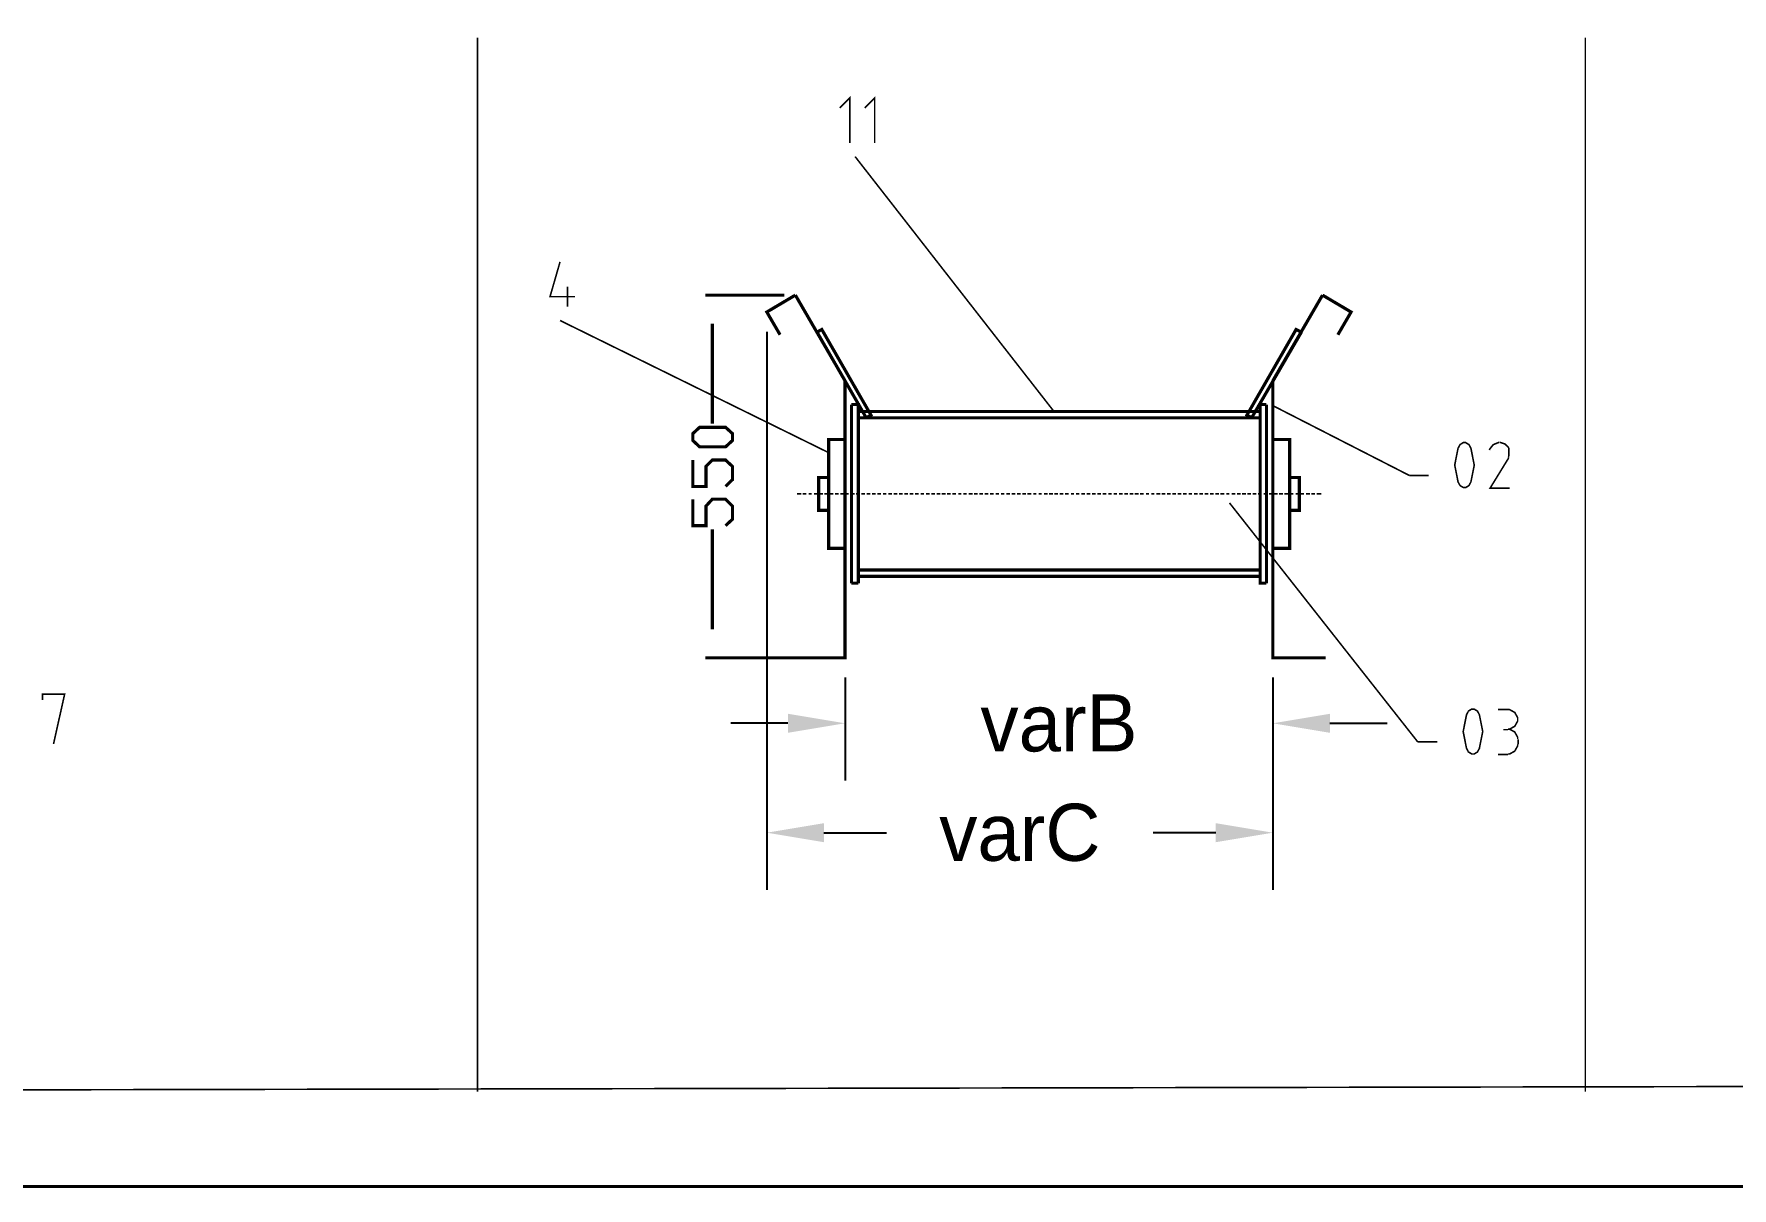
# Model space of a CAD drawing. Extents: x -4.5 to 11.4, y -10.7 to 0.4.
# Drawn here: x -0.87 to 4.48, y -10.68 to -7.05 of the extents above; entities that cross this region are included whole.
import ezdxf

# ---------------------------------------------------------------- set-up
doc = ezdxf.new("R2010")
doc.units = 0
doc.header["$MEASUREMENT"] = 0
doc.dimstyles.get("Standard").update_dxf_attribs({"dimtxt": 0.18, "dimasz": 0.18, "dimexe": 0.18, "dimexo": 0.0625, "dimgap": 0.09, "dimtad": 0, "dimtih": 1, "dimtoh": 1, "dimdec": 4, "dimzin": 0, "dimdsep": 46, "dimtxsty": 'Standard', "dimcen": 0.09, "dimadec": 0, "dimazin": 0, "dimtfac": 1, "dimtdec": 4, "dimtofl": 0, "dimtmove": 0, "dimatfit": 3, "dimfxl": 1, "dimtolj": 1, "dimtzin": 0, "dimarcsym": 0})

# ---------------------------------------------------------------- blocks, each defined once
blk = doc.blocks.new('*D1')
at = {"color": 0, "linetype": 'Continuous', "lineweight": -2, "transparency": 16777216}
for p, q in [((1.4378, -7.9847), (1.4378, -9.7436)), ((3.0328, -9.0747), (3.0328, -9.7436)), ((1.6178, -9.5636), (1.8153, -9.5636)), ((2.8528, -9.5636), (2.6553, -9.5636))]:
    blk.add_line(p, q, dxfattribs=at)
at = {"color": 0, "linetype": 'Continuous', "transparency": 16777216}
for points in [[(1.6178, -9.5336), (1.6178, -9.5936), (1.4378, -9.5636)], [(2.8528, -9.5336), (2.8528, -9.5936), (3.0328, -9.5636)]]:
    blk.add_solid(points, dxfattribs=at)
at = {"layer": 'Defpoints', "color": 0, "linetype": 'Continuous', "transparency": 16777216}
for p in [(1.4378, -7.9222), (3.0328, -9.0122), (3.0328, -9.5636)]:
    blk.add_point(p, dxfattribs=at)
at = {"color": 0, "linetype": 'Continuous', "transparency": 16777216, "insert": (2.2353, -9.5636), "char_height": 0.18, "attachment_point": 5}
blk.add_mtext('\\A1;varC', dxfattribs=at)
blk = doc.blocks.new('*D2')
at = {"color": 0, "linetype": 'Continuous', "lineweight": -2, "transparency": 16777216}
for p, q in [((1.6844, -9.0747), (1.6844, -9.3987)), ((3.0328, -9.0747), (3.0328, -9.3987)), ((1.5044, -9.2187), (1.3244, -9.2187)), ((3.2128, -9.2187), (3.3928, -9.2187))]:
    blk.add_line(p, q, dxfattribs=at)
at = {"color": 0, "linetype": 'Continuous', "transparency": 16777216}
for points in [[(1.5044, -9.1887), (1.5044, -9.2487), (1.6844, -9.2187)], [(3.2128, -9.1887), (3.2128, -9.2487), (3.0328, -9.2187)]]:
    blk.add_solid(points, dxfattribs=at)
at = {"layer": 'Defpoints', "color": 0, "linetype": 'Continuous', "transparency": 16777216}
for p in [(1.6844, -9.0122), (3.0328, -9.0122), (3.0328, -9.2187)]:
    blk.add_point(p, dxfattribs=at)
at = {"color": 0, "linetype": 'Continuous', "transparency": 16777216, "insert": (2.3586, -9.2187), "char_height": 0.18, "attachment_point": 5}
blk.add_mtext('\\A1;varB', dxfattribs=at)

msp = doc.modelspace()

# ---------------------------------------------------------------- linework, layer by layer
at = {"color": 0}
for points, const_width in [([(11.4161, 0.362793), (-4.465507, 0.362793), (-4.465507, -10.67885), (11.4161, -10.67885), (11.4161, 0.362793)], 0.01), ([(8.834453, 0.062793), (-4.165507, 0.062793), (-4.165507, -10.38051), (8.834453, -10.355553), (8.834453, 0.062793)], 0.005), ([(1.329493, -8.327177), (1.307793, -8.347197), (1.226093, -8.347197), (1.204493, -8.327177), (1.204493, -8.305527), (1.226093, -8.285517), (1.307793, -8.285517), (1.329493, -8.305527), (1.329493, -8.327177)], 0.01)]:
    msp.add_lwpolyline(points, close=True, dxfattribs=dict(at, const_width=const_width))
for points, const_width in [([(0.526093, -7.057207), (0.526093, -10.38051)], 0.005), ([(4.017763, -7.057207), (4.017763, -10.38051)], 0.005), ([(1.699493, -7.388867), (1.699493, -7.247207), (1.667793, -7.278837)], 0.005), ([(1.777793, -7.388867), (1.777793, -7.247207), (1.746093, -7.278837)], 0.005), ([(2.342813, -8.235547), (1.716093, -7.432207)], 0.005), ([(0.786093, -7.763867), (0.754393, -7.873837), (0.832793, -7.873837)], 0.005), ([(0.809393, -7.842207), (0.809393, -7.905517)], 0.005), ([(1.492793, -7.868847), (1.244493, -7.868847)], 0.01), ([(1.527793, -7.868847), (1.437793, -7.922187), (1.479493, -7.993847)], 0.01), ([(1.684393, -8.138867), (1.527793, -7.868847)], 0.01), ([(3.032793, -8.138867), (3.189433, -7.868847)], 0.01), ([(3.189433, -7.868847), (3.279433, -7.922187), (3.237763, -7.993847)], 0.01), ([(1.632793, -8.365527), (0.786093, -7.948867)], 0.005), ([(1.266093, -7.958847), (1.266093, -8.273847)], 0.01), ([(1.751093, -8.255517), (1.766093, -8.247207), (1.611093, -7.977197), (1.596093, -7.985547)], 0.01), ([(2.966113, -8.255517), (2.951083, -8.247207), (3.106103, -7.977197), (3.122813, -7.985547)], 0.01), ([(1.751093, -8.255517), (1.596093, -7.985547)], 0.01), ([(2.966113, -8.255517), (3.122813, -7.985547)], 0.01), ([(1.517793, -9.012187), (1.684393, -9.012187), (1.684393, -8.138867)], 0.01), ([(3.199463, -9.012187), (3.032793, -9.012187), (3.032793, -8.138867)], 0.01), ([(1.704493, -8.777207), (1.704493, -8.213847)], 0.01), ([(1.726093, -8.777207), (1.726093, -8.213847), (1.704493, -8.213847)], 0.01), ([(1.726093, -8.235547), (2.992753, -8.235547)], 0.01), ([(3.012783, -8.777207), (2.992753, -8.777207), (2.992753, -8.213847), (3.012783, -8.213847)], 0.01), ([(3.012783, -8.777207), (3.012783, -8.213847)], 0.01), ([(3.029433, -8.215527), (3.462753, -8.437207)], 0.005), ([(1.726093, -8.255517), (2.992753, -8.255517)], 0.01), ([(1.684393, -8.667187), (1.632793, -8.667187), (1.632793, -8.323867), (1.684393, -8.323867)], 0.01), ([(3.032793, -8.667187), (3.086133, -8.667187), (3.086133, -8.323867), (3.032793, -8.323867)], 0.01), ([(3.621933, -8.341937), (3.616613, -8.351697), (3.606103, -8.404707), (3.616613, -8.457657), (3.621933, -8.467477)], 0.005), ([(3.652383, -8.341617), (3.651453, -8.340367), (3.640543, -8.333847), (3.636963, -8.333847), (3.633113, -8.333847), (3.622423, -8.340367), (3.621563, -8.341617)], 0.005), ([(3.651933, -8.467477), (3.657203, -8.457657), (3.667723, -8.404707), (3.657203, -8.351697), (3.651933, -8.341937)], 0.005), ([(3.747273, -8.333847), (3.743573, -8.333797), (3.727403, -8.340367), (3.716673, -8.354027), (3.715683, -8.357557)], 0.005), ([(3.774763, -8.381057), (3.776243, -8.378667), (3.776883, -8.352137), (3.775533, -8.349697), (3.774173, -8.347197), (3.764133, -8.338027), (3.751223, -8.333797), (3.748463, -8.333847)], 0.005), ([(1.307793, -8.472197), (1.329493, -8.450557), (1.329493, -8.408887), (1.307793, -8.388867), (1.266093, -8.388867), (1.246093, -8.408887), (1.246093, -8.472197), (1.204493, -8.472197), (1.204493, -8.388867)], 0.01), ([(3.776133, -8.382197), (3.717813, -8.477197), (3.779433, -8.477197)], 0.005), ([(1.632793, -8.443877), (1.601093, -8.443877), (1.601093, -8.547187), (1.632793, -8.547187)], 0.01), ([(3.086133, -8.443877), (3.116133, -8.443877), (3.116133, -8.547187), (3.086133, -8.547187)], 0.01), ([(3.462753, -8.437207), (3.524453, -8.437207)], 0.005), ([(1.307793, -8.595517), (1.329493, -8.575557), (1.329493, -8.533887), (1.307793, -8.512187), (1.266093, -8.512187), (1.246093, -8.533887), (1.246093, -8.595517), (1.204493, -8.595517), (1.204493, -8.512187)], 0.01), ([(1.546093, -8.495527), (1.532793, -8.495527)], 0.005), ([(1.562793, -8.495527), (1.551093, -8.495527)], 0.005), ([(1.579493, -8.495527), (1.569493, -8.495527)], 0.005), ([(1.596093, -8.495527), (1.586093, -8.495527)], 0.005), ([(1.614493, -8.495527), (1.602793, -8.495527)], 0.005), ([(1.631093, -8.495527), (1.619493, -8.495527)], 0.005), ([(1.647793, -8.495527), (1.636093, -8.495527)], 0.005), ([(1.664493, -8.495527), (1.652793, -8.495527)], 0.005), ([(1.684393, -8.495527), (1.669493, -8.495527)], 0.005), ([(1.684393, -8.495527), (1.696093, -8.495527)], 0.005), ([(1.702793, -8.495527), (1.714393, -8.495527)], 0.005), ([(1.719393, -8.495527), (1.731093, -8.495527)], 0.005), ([(1.736093, -8.495527), (1.747793, -8.495527)], 0.005), ([(1.752793, -8.495527), (1.764493, -8.495527)], 0.005), ([(1.769493, -8.495527), (1.781113, -8.495527)], 0.005), ([(1.786113, -8.495527), (1.797773, -8.495527)], 0.005), ([(1.804453, -8.495527), (1.814433, -8.495527)], 0.005), ([(1.821103, -8.495527), (1.832773, -8.495527)], 0.005), ([(1.837753, -8.495527), (1.849423, -8.495527)], 0.005), ([(1.854463, -8.495527), (1.866133, -8.495527)], 0.005), ([(1.871133, -8.495527), (1.882783, -8.495527)], 0.005), ([(1.887783, -8.495527), (1.899453, -8.495527)], 0.005), ([(1.904433, -8.495527), (1.916103, -8.495527)], 0.005), ([(1.922773, -8.495527), (1.932753, -8.495527)], 0.005), ([(1.939433, -8.495527), (1.951083, -8.495527)], 0.005), ([(1.956143, -8.495527), (1.967813, -8.495527)], 0.005), ([(1.972793, -8.495527), (1.984463, -8.495527)], 0.005), ([(1.989453, -8.495527), (2.001113, -8.495527)], 0.005), ([(2.006103, -8.495527), (2.017763, -8.495527)], 0.005), ([(2.022773, -8.495527), (2.034423, -8.495527)], 0.005), ([(2.041103, -8.495527), (2.051143, -8.495527)], 0.005), ([(2.057753, -8.495527), (2.067793, -8.495527)], 0.005), ([(2.074463, -8.495527), (2.086133, -8.495527)], 0.005), ([(2.091113, -8.495527), (2.102783, -8.495527)], 0.005), ([(2.107783, -8.495527), (2.119453, -8.495527)], 0.005), ([(2.124433, -8.495527), (2.136103, -8.495527)], 0.005), ([(2.141083, -8.495527), (2.152813, -8.495527)], 0.005), ([(2.159423, -8.495527), (2.169463, -8.495527)], 0.005), ([(2.176143, -8.495527), (2.186113, -8.495527)], 0.005), ([(2.192793, -8.495527), (2.204463, -8.495527)], 0.005), ([(2.209453, -8.495527), (2.221113, -8.495527)], 0.005), ([(2.226103, -8.495527), (2.237763, -8.495527)], 0.005), ([(2.242753, -8.495527), (2.254423, -8.495527)], 0.005), ([(2.259473, -8.495527), (2.271133, -8.495527)], 0.005), ([(2.277813, -8.495527), (2.287793, -8.495527)], 0.005), ([(2.294463, -8.495527), (2.304453, -8.495527)], 0.005), ([(2.311113, -8.495527), (2.322783, -8.495527)], 0.005), ([(2.327783, -8.495527), (2.339433, -8.495527)], 0.005), ([(2.344433, -8.495527), (2.356103, -8.495527)], 0.005), ([(2.361143, -8.495527), (2.372813, -8.495527)], 0.005), ([(2.377793, -8.495527), (2.389463, -8.495527)], 0.005), ([(2.396133, -8.495527), (2.406113, -8.495527)], 0.005), ([(2.412793, -8.495527), (2.422773, -8.495527)], 0.005), ([(2.429453, -8.495527), (2.441113, -8.495527)], 0.005), ([(2.446103, -8.495527), (2.457773, -8.495527)], 0.005), ([(2.462753, -8.495527), (2.474423, -8.495527)], 0.005), ([(2.479463, -8.495527), (2.491133, -8.495527)], 0.005), ([(2.496133, -8.495527), (2.507783, -8.495527)], 0.005), ([(2.514463, -8.495527), (2.524453, -8.495527)], 0.005), ([(2.531113, -8.495527), (2.541103, -8.495527)], 0.005), ([(2.547773, -8.495527), (2.559433, -8.495527)], 0.005), ([(2.564433, -8.495527), (2.576083, -8.495527)], 0.005), ([(2.581143, -8.495527), (2.592813, -8.495527)], 0.005), ([(2.597793, -8.495527), (2.609463, -8.495527)], 0.005), ([(2.614453, -8.495527), (2.626113, -8.495527)], 0.005), ([(2.632783, -8.495527), (2.642763, -8.495527)], 0.005), ([(2.649453, -8.495527), (2.659423, -8.495527)], 0.005), ([(2.666103, -8.495527), (2.677763, -8.495527)], 0.005), ([(2.682753, -8.495527), (2.694473, -8.495527)], 0.005), ([(2.699463, -8.495527), (2.711133, -8.495527)], 0.005), ([(2.716113, -8.495527), (2.727783, -8.495527)], 0.005), ([(2.732783, -8.495527), (2.744453, -8.495527)], 0.005), ([(2.749433, -8.495527), (2.761103, -8.495527)], 0.005), ([(2.767763, -8.495527), (2.777813, -8.495527)], 0.005), ([(2.784423, -8.495527), (2.796083, -8.495527)], 0.005), ([(2.801143, -8.495527), (2.812793, -8.495527)], 0.005), ([(2.817793, -8.495527), (2.829463, -8.495527)], 0.005), ([(2.834453, -8.495527), (2.846113, -8.495527)], 0.005), ([(2.851103, -8.495527), (2.862763, -8.495527)], 0.005), ([(2.867753, -8.495527), (2.879423, -8.495527)], 0.005), ([(2.886103, -8.495527), (2.896133, -8.495527)], 0.005), ([(2.902813, -8.495527), (2.914473, -8.495527)], 0.005), ([(2.919463, -8.495527), (2.931133, -8.495527)], 0.005), ([(2.936113, -8.495527), (2.947783, -8.495527)], 0.005), ([(2.952783, -8.495527), (2.964433, -8.495527)], 0.005), ([(2.969433, -8.495527), (2.981103, -8.495527)], 0.005), ([(2.986143, -8.495527), (2.997813, -8.495527)], 0.005), ([(3.004423, -8.495527), (3.014463, -8.495527)], 0.005), ([(3.021133, -8.495527), (3.032793, -8.495527)], 0.005), ([(3.032793, -8.495527), (3.047773, -8.495527)], 0.005), ([(3.052763, -8.495527), (3.064433, -8.495527)], 0.005), ([(3.069473, -8.495527), (3.081143, -8.495527)], 0.005), ([(3.086133, -8.495527), (3.097793, -8.495527)], 0.005), ([(3.104463, -8.495527), (3.114453, -8.495527)], 0.005), ([(3.121133, -8.495527), (3.131103, -8.495527)], 0.005), ([(3.137783, -8.495527), (3.149453, -8.495527)], 0.005), ([(3.154433, -8.495527), (3.166103, -8.495527)], 0.005), ([(3.171083, -8.495527), (3.186113, -8.495527)], 0.005), ([(3.621563, -8.467747), (3.622423, -8.468947), (3.633333, -8.475497), (3.636963, -8.475497), (3.640823, -8.475497), (3.651453, -8.468947), (3.652383, -8.467747)], 0.005), ([(2.896133, -8.523847), (3.489453, -9.277207)], 0.005), ([(1.266093, -8.922187), (1.266093, -8.607177)], 0.01), ([(1.704493, -8.777207), (1.726093, -8.777207)], 0.01), ([(1.726093, -8.735547), (2.992753, -8.735547)], 0.01), ([(1.726093, -8.755517), (2.992753, -8.755517)], 0.01), ([(1.647793, -9.012187), (1.244493, -9.012187)], 0.01), ([(-0.810607, -9.283887), (-0.775607, -9.127197), (-0.845607, -9.127197), (-0.845607, -9.145547)], 0.005), ([(3.648573, -9.181887), (3.643313, -9.191657), (3.632783, -9.244657), (3.643313, -9.297667), (3.648573, -9.307487)], 0.005), ([(3.679023, -9.181617), (3.678083, -9.180367), (3.667183, -9.173867), (3.663603, -9.173867), (3.659753, -9.173867), (3.649063, -9.180367), (3.648203, -9.181617)], 0.005), ([(3.678633, -9.307487), (3.683893, -9.297667), (3.694423, -9.244657), (3.683893, -9.191657), (3.678633, -9.181887)], 0.005), ([(3.742753, -9.175547), (3.774453, -9.175547)], 0.005), ([(3.773633, -9.237167), (3.779063, -9.237167), (3.795383, -9.228117), (3.804453, -9.211777), (3.804453, -9.206367), (3.804453, -9.200877), (3.795383, -9.184547), (3.779063, -9.175547), (3.773633, -9.175547)], 0.005), ([(3.774453, -9.238847), (3.759473, -9.238847)], 0.005), ([(3.804453, -9.268047), (3.804453, -9.262557), (3.795383, -9.246177), (3.779063, -9.237167), (3.773633, -9.237167)], 0.005), ([(3.489453, -9.277207), (3.551143, -9.277207)], 0.005), ([(3.648203, -9.307747), (3.649063, -9.308947), (3.659963, -9.315517), (3.663603, -9.315517), (3.667463, -9.315517), (3.678083, -9.308947), (3.679023, -9.307747)], 0.005), ([(3.773633, -9.315517), (3.779063, -9.315517), (3.795383, -9.306457), (3.804453, -9.290127), (3.804453, -9.284697)], 0.005), ([(3.806133, -9.268867), (3.806133, -9.285517)], 0.005), ([(3.774453, -9.317197), (3.742753, -9.317197)], 0.005)]:
    msp.add_lwpolyline(points, dxfattribs=dict(at, const_width=const_width))

# ---------------------------------------------------------------- dimensions: what is measured, and where the dimension line sits
at = {"linetype": 'Continuous'}
for base, p1, text, picture, middle in [((3.032793, -9.563595), (1.437793, -7.922187), 'varC', '*D1', (2.235293, -9.563595)), ((3.032793, -9.218668), (1.684393, -9.012187), 'varB', '*D2', (2.358593, -9.218668))]:
    dim = msp.add_linear_dim(base=base, p1=p1, p2=(3.032793, -9.012187), text=text, dimstyle='Standard', dxfattribs=at)
    dim.commit()
    dim.dimension.update_dxf_attribs({"geometry": picture, "text_midpoint": middle})

doc.saveas('drawing.dxf')
